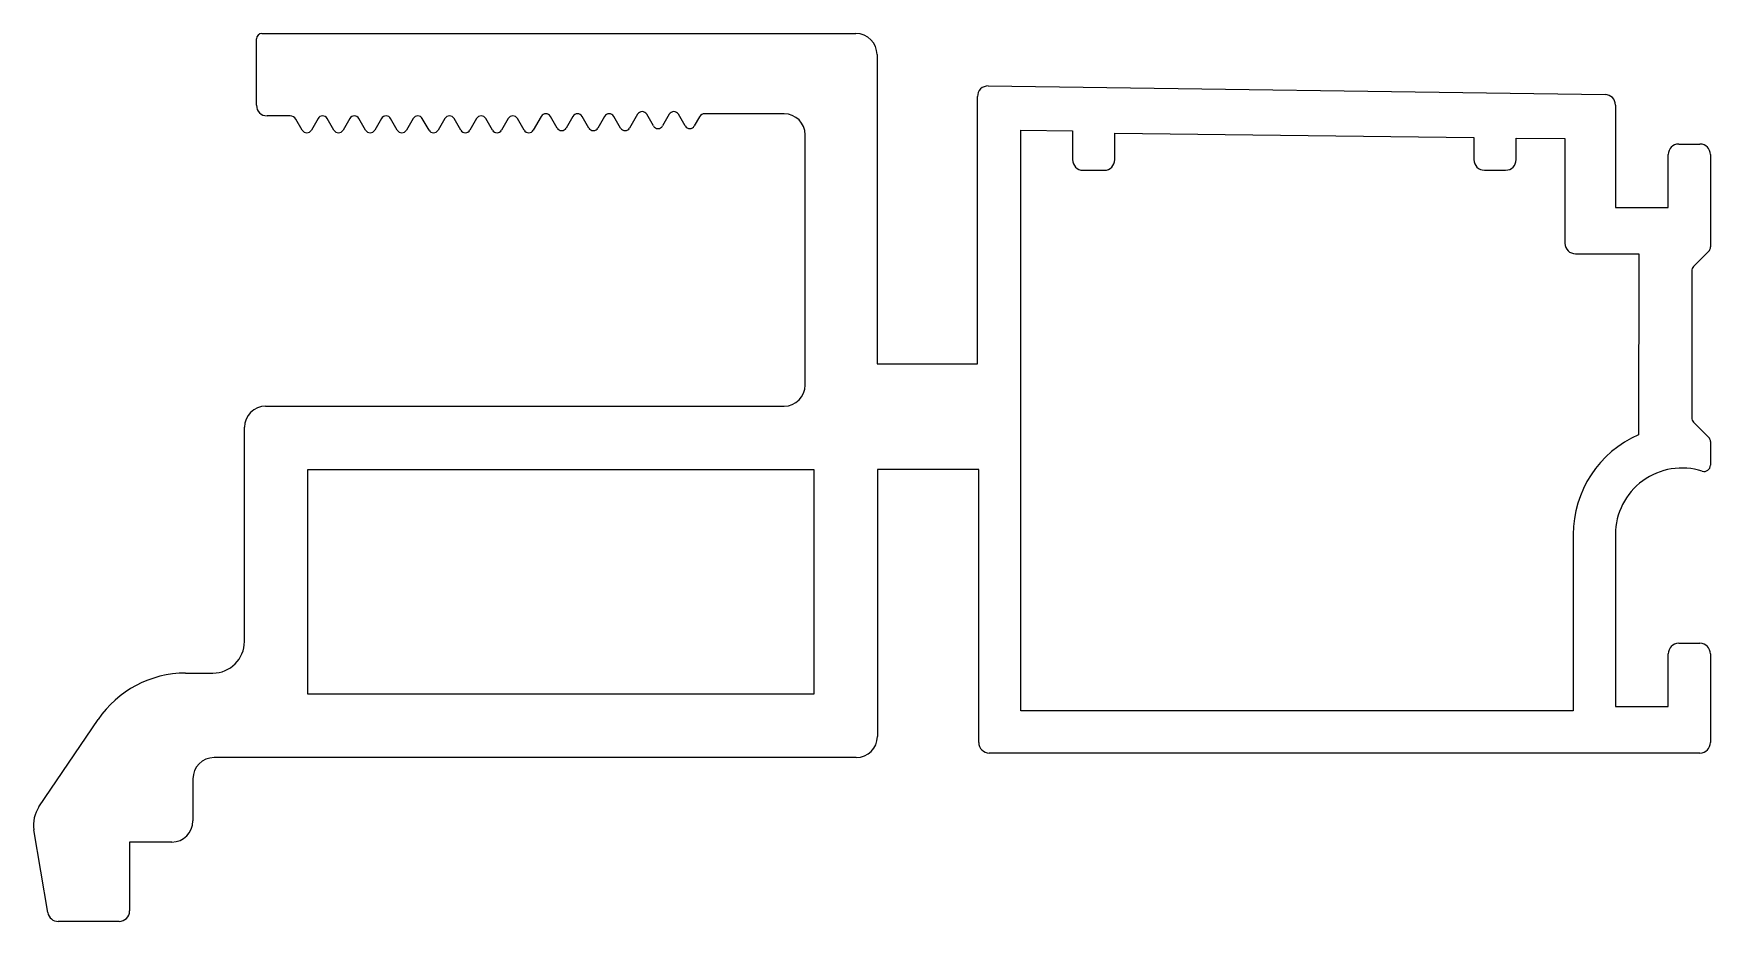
# Model space of a CAD drawing. Extents: x 1575.8 to 1655.2, y 1960.2 to 2002.3.
import ezdxf

# ---------------------------------------------------------------- set-up
doc = ezdxf.new("R2010")
doc.units = 0
doc.layers.get('0').update_dxf_attribs({"linetype": 'CONTINUOUS'})

msp = doc.modelspace()

# ---------------------------------------------------------------- linework, layer by layer
for p, q in [((1586.571, 2002.298), (1614.698, 2002.298)), ((1586.321, 1998.898), (1586.321, 2002.048)), ((1615.698, 2001.298), (1615.698, 1986.652)), ((1620.96, 1999.817), (1650.161, 1999.41)), ((1620.455, 1986.652), (1620.454, 1999.317)), ((1650.654, 1998.91), (1650.654, 1994.066)), ((1587.922, 1998.398), (1586.821, 1998.398)), ((1588.485, 1997.723), (1588.182, 1998.248)), ((1589.236, 1998.273), (1588.918, 1997.723)), ((1589.986, 1997.723), (1589.669, 1998.273)), ((1590.737, 1998.273), (1590.419, 1997.723)), ((1591.487, 1997.723), (1591.17, 1998.273)), ((1592.238, 1998.273), (1591.92, 1997.723)), ((1592.989, 1997.723), (1592.671, 1998.273)), ((1593.739, 1998.273), (1593.422, 1997.723)), ((1594.49, 1997.723), (1594.172, 1998.273)), ((1595.24, 1998.273), (1594.923, 1997.723)), ((1595.991, 1997.723), (1595.673, 1998.273)), ((1596.741, 1998.273), (1596.424, 1997.723)), ((1597.492, 1997.723), (1597.174, 1998.273)), ((1598.242, 1998.273), (1597.925, 1997.723)), ((1598.993, 1997.723), (1598.675, 1998.273)), ((1599.801, 1998.373), (1599.426, 1997.723)), ((1600.552, 1997.823), (1600.234, 1998.373)), ((1601.302, 1998.373), (1600.985, 1997.823)), ((1602.053, 1997.823), (1601.735, 1998.373)), ((1602.803, 1998.373), (1602.486, 1997.823)), ((1603.554, 1997.823), (1603.237, 1998.373)), ((1604.362, 1998.473), (1603.987, 1997.823)), ((1605.113, 1997.923), (1604.795, 1998.473)), ((1605.863, 1998.473), (1605.546, 1997.923)), ((1606.614, 1997.923), (1606.296, 1998.473)), ((1607.292, 1998.348), (1607.047, 1997.923)), ((1611.298, 1998.498), (1607.552, 1998.498)), ((1612.298, 1985.652), (1612.298, 1997.498)), ((1622.513, 1970.225), (1622.513, 1997.715)), ((1622.513, 1997.715), (1624.953, 1997.684)), ((1624.953, 1997.684), (1624.953, 1996.325)), ((1626.953, 1996.325), (1626.953, 1997.584)), ((1626.953, 1997.584), (1643.953, 1997.374)), ((1643.953, 1997.374), (1643.953, 1996.327)), ((1645.953, 1996.327), (1645.953, 1997.349)), ((1645.953, 1997.349), (1648.253, 1997.32)), ((1648.253, 1997.32), (1648.264, 1992.365)), ((1653.152, 1994.066), (1653.152, 1996.566)), ((1653.652, 1997.066), (1654.652, 1997.066)), ((1655.152, 1996.566), (1655.152, 1992.191)), ((1625.453, 1995.825), (1626.453, 1995.825)), ((1644.453, 1995.827), (1645.453, 1995.827)), ((1650.654, 1994.066), (1653.152, 1994.066)), ((1648.764, 1991.866), (1651.763, 1991.866)), ((1651.763, 1991.866), (1651.752, 1983.296)), ((1655.064, 1991.979), (1654.351, 1991.266)), ((1654.263, 1991.053), (1654.263, 1984.109)), ((1615.698, 1986.652), (1620.455, 1986.652)), ((1586.753, 1984.652), (1611.298, 1984.652)), ((1654.351, 1983.897), (1655.064, 1983.184)), ((1585.753, 1973.51), (1585.753, 1983.652)), ((1655.152, 1982.972), (1655.152, 1981.859)), ((1588.753, 1971.01), (1588.753, 1981.652)), ((1588.753, 1981.652), (1612.713, 1981.652)), ((1612.713, 1981.652), (1612.713, 1971.01)), ((1615.713, 1981.652), (1615.713, 1969.01)), ((1620.513, 1981.652), (1615.713, 1981.652)), ((1620.513, 1968.725), (1620.513, 1981.652)), ((1648.654, 1978.572), (1648.654, 1970.225)), ((1650.654, 1978.572), (1650.654, 1970.425)), ((1653.152, 1970.425), (1653.152, 1972.924)), ((1653.652, 1973.424), (1654.652, 1973.424)), ((1655.152, 1972.924), (1655.152, 1968.725)), ((1582.966, 1972.01), (1584.253, 1972.01)), ((1612.713, 1971.01), (1588.753, 1971.01)), ((1650.654, 1970.425), (1653.152, 1970.425)), ((1576.025, 1965.677), (1578.826, 1969.814)), ((1648.654, 1970.225), (1622.513, 1970.225)), ((1614.713, 1968.01), (1584.313, 1968.01)), ((1654.652, 1968.225), (1621.013, 1968.225)), ((1583.313, 1967.01), (1583.313, 1965.01)), ((1576.444, 1960.667), (1575.788, 1964.589)), ((1580.313, 1964.01), (1580.313, 1960.75)), ((1582.313, 1964.01), (1580.313, 1964.01)), ((1579.813, 1960.25), (1576.937, 1960.25))]:
    msp.add_line(p, q)
for centre, radius, start, end in [((1586.571, 2002.048), 0.25, 90, 180), ((1614.698, 2001.298), 1, 0, 90), ((1620.954, 1999.317), 0.5, 89.20178, 180.00719), ((1650.154, 1998.91), 0.5, 359.99998, 89.20178), ((1586.821, 1998.898), 0.5, 180, 270), ((1587.922, 1998.098), 0.3, 30, 90), ((1589.452, 1998.148), 0.25, 30, 150), ((1590.953, 1998.148), 0.25, 30, 150), ((1592.454, 1998.148), 0.25, 30, 150), ((1593.956, 1998.148), 0.25, 30, 150), ((1595.457, 1998.148), 0.25, 30, 150), ((1596.958, 1998.148), 0.25, 30, 150), ((1598.459, 1998.148), 0.25, 30, 150), ((1600.018, 1998.248), 0.25, 30, 150), ((1601.519, 1998.248), 0.25, 30, 150), ((1603.02, 1998.248), 0.25, 30, 150), ((1604.579, 1998.348), 0.25, 30, 150), ((1606.08, 1998.348), 0.25, 30, 150), ((1607.552, 1998.198), 0.3, 90, 150), ((1611.298, 1997.498), 1, 0, 90), ((1588.702, 1997.848), 0.25, 210, 330), ((1590.203, 1997.848), 0.25, 210, 330), ((1591.704, 1997.848), 0.25, 210, 330), ((1593.205, 1997.848), 0.25, 210, 330), ((1594.706, 1997.848), 0.25, 210, 330), ((1596.207, 1997.848), 0.25, 210, 330), ((1597.708, 1997.848), 0.25, 210, 330), ((1599.209, 1997.848), 0.25, 210, 330), ((1600.768, 1997.948), 0.25, 210, 330), ((1602.269, 1997.948), 0.25, 210, 330), ((1603.771, 1997.948), 0.25, 210, 330), ((1605.329, 1998.048), 0.25, 210, 330), ((1606.831, 1998.048), 0.25, 210, 330), ((1653.652, 1996.566), 0.5, 90, 180), ((1654.652, 1996.566), 0.5, 360, 90), ((1625.453, 1996.325), 0.5, 180, 270), ((1626.453, 1996.325), 0.5, 270, 0), ((1644.453, 1996.327), 0.5, 180, 270), ((1645.453, 1996.327), 0.5, 270, 0), ((1648.764, 1992.366), 0.5, 180.11956, 270.00001), ((1654.852, 1992.191), 0.3, 315, 360), ((1654.563, 1991.053), 0.3, 135, 180), ((1611.298, 1985.652), 1, 270, 360), ((1586.753, 1983.652), 1, 90, 180), ((1654.563, 1984.109), 0.3, 180, 225), ((1653.804, 1978.572), 5.15, 113.4749, 180), ((1654.852, 1982.972), 0.3, 360, 45), ((1653.804, 1978.572), 3.15, 72.3092, 180), ((1654.852, 1981.859), 0.3, 252.3092, 360), ((1584.253, 1973.51), 1.5, 270, 0), ((1653.652, 1972.924), 0.5, 90, 180), ((1654.652, 1972.924), 0.5, 0, 90), ((1582.966, 1967.01), 5, 90, 145.9012), ((1614.713, 1969.01), 1, 270, 360), ((1584.313, 1967.01), 1, 90, 180), ((1621.013, 1968.725), 0.5, 180.00001, 270.00001), ((1654.652, 1968.725), 0.5, 270.00001, 0), ((1577.267, 1964.836), 1.5, 145.9012, 189.50138), ((1582.313, 1965.01), 1, 270, 360), ((1576.937, 1960.75), 0.5, 189.50138, 270), ((1579.813, 1960.75), 0.5, 270, 0)]:
    msp.add_arc(centre, radius, start, end)

doc.saveas('drawing.dxf')
